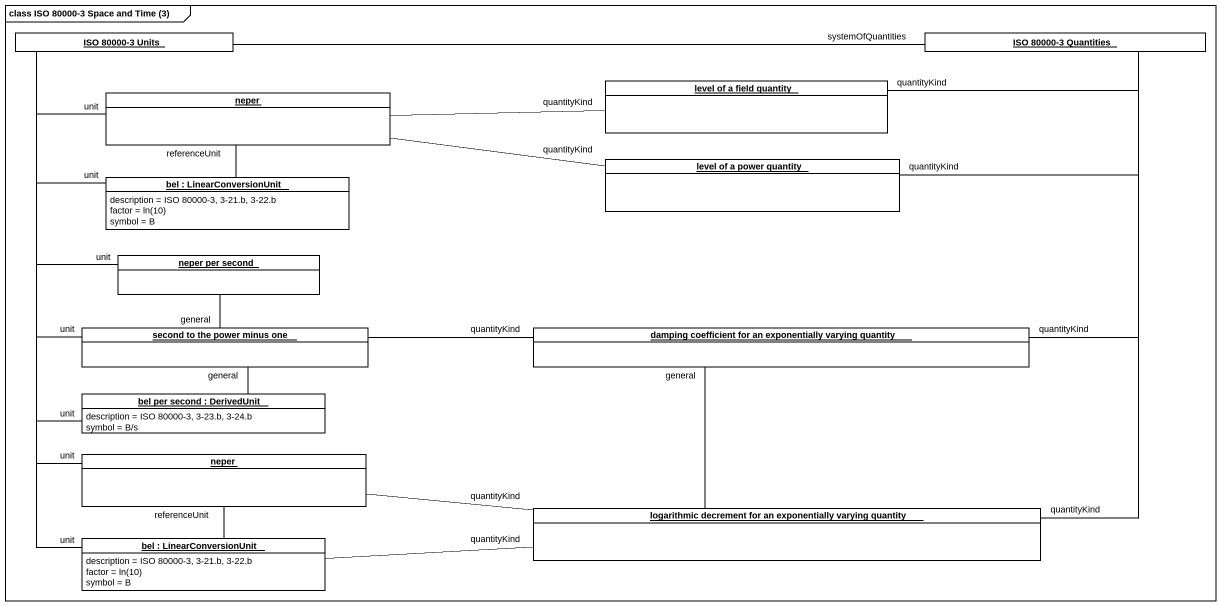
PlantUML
@startuml
mainframe class ISO 80000-3 Space and Time (3)
hide circle
hide empty members
object "ISO 80000-3 Units" as ISO_80000_3_Units #FFFFFF
object "ISO 80000-3 Quantities" as ISO_80000_3_Quantities #FFFFFF
object neper #FFFFFF
object "level of a field quantity" as level_of_a_field_quantity #FFFFFF
object "bel : LinearConversionUnit" as bel #FFFFFF {
  description = ISO 80000-3, 3-21.b, 3-22.b
  factor = ln(10)
  symbol = B
}
object "level of a power quantity" as level_of_a_power_quantity #FFFFFF
object "neper per second" as neper_per_second #FFFFFF
object "second to the power minus one" as second_to_the_power_minus #FFFFFF
object "damping coefficient for an exponentially varying quantity" as damping_coefficient_for_an #FFFFFF
object "bel per second : DerivedUnit" as bel_per_second #FFFFFF {
  description = ISO 80000-3, 3-23.b, 3-24.b
  symbol = B/s
}
object "neper" as neper_2 #FFFFFF
object "logarithmic decrement for an exponentially varying quantity" as logarithmic_decrement_for #FFFFFF
object "bel : LinearConversionUnit" as bel_2 #FFFFFF {
  description = ISO 80000-3, 3-21.b, 3-22.b
  factor = ln(10)
  symbol = B
}
ISO_80000_3_Quantities -left- ISO_80000_3_Units : systemOfQuantities
neper -up- ISO_80000_3_Units : unit
neper -right- level_of_a_field_quantity : quantityKind
neper -- bel : referenceUnit
neper -right- level_of_a_power_quantity : quantityKind
level_of_a_field_quantity -right- ISO_80000_3_Quantities : quantityKind
bel -up- ISO_80000_3_Units : unit
level_of_a_power_quantity -right- ISO_80000_3_Quantities : quantityKind
neper_per_second -up- ISO_80000_3_Units : unit
second_to_the_power_minus -up- ISO_80000_3_Units : unit
second_to_the_power_minus -up- neper_per_second : general
second_to_the_power_minus -right- damping_coefficient_for_an : quantityKind
second_to_the_power_minus -- bel_per_second : general
damping_coefficient_for_an -up- ISO_80000_3_Quantities : quantityKind
bel_per_second -up- ISO_80000_3_Units : unit
neper_2 -up- ISO_80000_3_Units : unit
neper_2 -right- logarithmic_decrement_for : quantityKind
neper_2 -- bel_2 : referenceUnit
logarithmic_decrement_for -up- ISO_80000_3_Quantities : quantityKind
logarithmic_decrement_for -up- damping_coefficient_for_an : general
bel_2 -up- ISO_80000_3_Units : unit
bel_2 -right- logarithmic_decrement_for : quantityKind
@enduml
